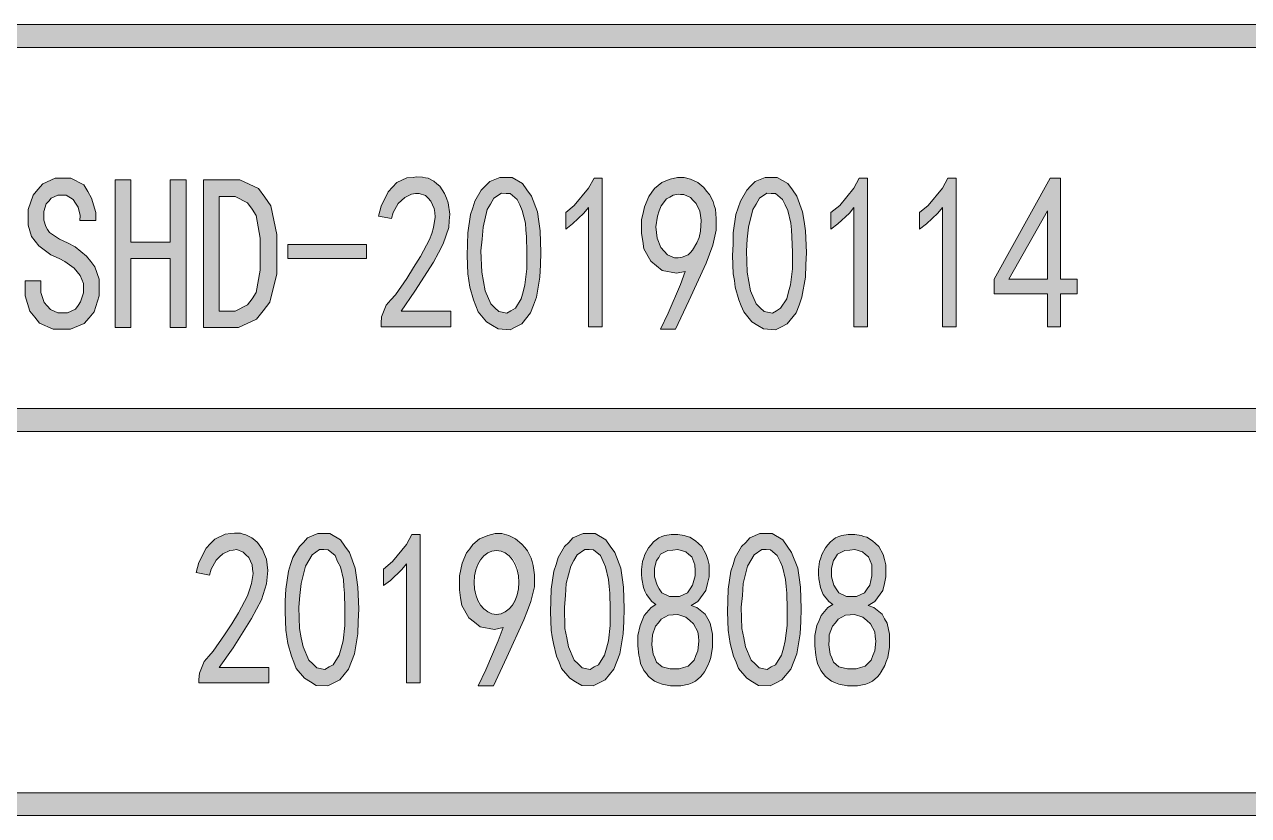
# Model space of a CAD drawing. Header units: millimetres. Extents: x 0 to 586, y 0 to 414.
# Drawn here: x 554.25 to 569.94, y 36.39 to 46.53 of the extents above; entities that cross this region are included whole.
import ezdxf

# ---------------------------------------------------------------- set-up
doc = ezdxf.new("R2010")
doc.units = ezdxf.units.MM

msp = doc.modelspace()

# ---------------------------------------------------------------- hatches: boundary and pattern name
h = msp.add_hatch(color=0)
h.dxf.hatch_style = 2
h.paths.add_polyline_path([(575.772139, 46.534917), (575.772139, 46.238583), (541.390417, 46.238583), (541.390417, 46.534917)])
h = msp.add_hatch(color=0)
h.dxf.hatch_style = 2
h.paths.add_polyline_path([(558.817639, 42.70375), (558.821167, 42.784889), (558.884667, 42.936583), (558.941111, 43.003611), (559.001083, 43.067111), (559.145722, 43.27525), (559.233917, 43.416361), (559.322111, 43.557472), (559.438528, 43.776194), (559.46675, 43.853806), (559.491444, 43.931417), (559.512611, 44.065472), (559.505556, 44.121917), (559.4985, 44.174833), (559.456167, 44.266556), (559.420889, 44.305361), (559.385611, 44.340639), (559.304472, 44.368861), (559.258611, 44.365333), (559.209222, 44.358278), (559.121028, 44.315944), (559.078694, 44.277139), (559.036361, 44.238333), (558.972861, 44.121917), (558.951694, 44.044306), (558.782361, 44.076056), (558.817639, 44.203056), (558.909361, 44.390028), (558.965806, 44.446472), (559.018722, 44.506444), (559.14925, 44.569944), (559.226861, 44.573472), (559.269194, 44.580528), (559.350333, 44.577), (559.385611, 44.569944), (559.420889, 44.562889), (559.494972, 44.524083), (559.53025, 44.492333), (559.569056, 44.460583), (559.632556, 44.368861), (559.65725, 44.308889), (559.678417, 44.248917), (559.699583, 44.10075), (559.692528, 44.016083), (559.685472, 43.931417), (559.614917, 43.723278), (559.554944, 43.606861), (559.491444, 43.486917), (559.251556, 43.112972), (559.075167, 42.858972), (559.713694, 42.858972), (559.713694, 42.657889), (558.817639, 42.657889)])
h = msp.add_hatch(color=0)
h.paths.add_polyline_path([(559.925361, 43.716222), (559.928889, 43.864389), (559.964167, 44.097222), (559.992389, 44.181889), (560.020611, 44.266556), (560.10175, 44.407667), (560.158194, 44.464111), (560.211111, 44.520556), (560.341639, 44.573472), (560.41925, 44.573472), (560.496861, 44.573472), (560.630917, 44.495861), (560.687361, 44.414722), (560.747333, 44.333583), (560.821417, 44.1325), (560.839056, 44.009028), (560.856694, 43.889083), (560.867278, 43.610389), (560.860222, 43.451639), (560.853167, 43.292889), (560.810833, 43.035361), (560.772028, 42.936583), (560.733222, 42.837806), (560.620333, 42.696694), (560.54625, 42.657889), (560.472167, 42.619083), (560.320472, 42.629667), (560.246389, 42.675528), (560.168778, 42.721389), (560.062944, 42.848389), (560.031194, 42.926), (560.002972, 43.003611), (559.957111, 43.165889), (559.943, 43.250556), (559.928889, 43.33875), (559.921833, 43.571583)])
h.paths.add_polyline_path([(560.112333, 43.78325), (560.098222, 43.631556), (560.108806, 43.359917), (560.129972, 43.239972), (560.151139, 43.120028), (560.225222, 42.950694), (560.274611, 42.901306), (560.327528, 42.851917), (560.429833, 42.834278), (560.48275, 42.8625), (560.539194, 42.89425), (560.613278, 43.017722), (560.637972, 43.105917), (560.662667, 43.197639), (560.687361, 43.398722), (560.687361, 43.504556), (560.687361, 43.613917), (560.680306, 43.811472), (560.67325, 43.899667), (560.669722, 43.987861), (560.627389, 44.150139), (560.595639, 44.220694), (560.560361, 44.29125), (560.472167, 44.368861), (560.41925, 44.368861), (560.362806, 44.372389), (560.264028, 44.305361), (560.221694, 44.231278), (560.179361, 44.160722), (560.126444, 43.934944)])
h = msp.add_hatch(color=0)
h.paths.add_polyline_path([(562.398333, 42.626139), (562.497111, 42.83075), (562.655861, 43.201167), (562.715833, 43.366972), (562.606472, 43.345806), (562.423028, 43.381083), (562.348944, 43.441056), (562.274861, 43.4975), (562.186667, 43.65625), (562.172556, 43.755028), (562.158444, 43.853806), (562.158444, 44.033722), (562.176083, 44.114861), (562.193722, 44.196), (562.250167, 44.330056), (562.288972, 44.382972), (562.32425, 44.432361), (562.415972, 44.509972), (562.468889, 44.531139), (562.521806, 44.552306), (562.617056, 44.573472), (562.659389, 44.573472), (562.701722, 44.573472), (562.786389, 44.552306), (562.83225, 44.531139), (562.878111, 44.509972), (562.955722, 44.442944), (562.991, 44.397083), (563.026278, 44.35475), (563.075667, 44.263028), (563.089778, 44.213639), (563.103889, 44.167778), (563.114472, 44.047833), (563.114472, 43.970222), (563.114472, 43.896139), (563.072139, 43.705639), (563.026278, 43.589222), (562.983944, 43.472806), (562.765222, 42.9895), (562.592361, 42.626139)])
h.paths.add_polyline_path([(562.348944, 43.867917), (562.356, 43.793833), (562.405389, 43.673889), (562.447722, 43.628028), (562.490056, 43.582167), (562.57825, 43.539833), (562.627639, 43.543361), (562.677028, 43.550417), (562.754639, 43.582167), (562.782861, 43.610389), (562.811083, 43.638611), (562.867528, 43.733861), (562.89575, 43.800889), (562.913389, 43.882028), (562.920444, 44.023139), (562.913389, 44.083111), (562.902806, 44.139556), (562.856944, 44.238333), (562.818139, 44.277139), (562.782861, 44.315944), (562.698194, 44.35475), (562.655861, 44.35475), (562.627639, 44.358278), (562.560611, 44.344167), (562.518278, 44.319472), (562.475944, 44.298306), (562.408917, 44.210111), (562.384222, 44.143083), (562.359528, 44.076056), (562.341889, 43.938472)])
h = msp.add_hatch(color=0)
h.paths.add_polyline_path([(563.329667, 43.716222), (563.333194, 43.864389), (563.364944, 44.097222), (563.396694, 44.181889), (563.424917, 44.266556), (563.506056, 44.407667), (563.558972, 44.464111), (563.611889, 44.520556), (563.742417, 44.573472), (563.820028, 44.573472), (563.897639, 44.573472), (564.031694, 44.495861), (564.091667, 44.414722), (564.148111, 44.333583), (564.222194, 44.1325), (564.239833, 44.009028), (564.257472, 43.889083), (564.271583, 43.610389), (564.264528, 43.451639), (564.257472, 43.292889), (564.211611, 43.035361), (564.176333, 42.936583), (564.137528, 42.837806), (564.024639, 42.696694), (563.950556, 42.657889), (563.872944, 42.619083), (563.72125, 42.629667), (563.647167, 42.675528), (563.573083, 42.721389), (563.46725, 42.848389), (563.4355, 42.926), (563.40375, 43.003611), (563.357889, 43.165889), (563.347306, 43.250556), (563.333194, 43.33875), (563.322611, 43.571583)])
h.paths.add_polyline_path([(563.513111, 43.78325), (563.502528, 43.631556), (563.509583, 43.359917), (563.53075, 43.239972), (563.555444, 43.120028), (563.626, 42.950694), (563.678917, 42.901306), (563.728306, 42.851917), (563.834139, 42.834278), (563.887056, 42.8625), (563.939972, 42.89425), (564.017583, 43.017722), (564.042278, 43.105917), (564.066972, 43.197639), (564.091667, 43.398722), (564.091667, 43.504556), (564.091667, 43.613917), (564.084611, 43.811472), (564.077556, 43.899667), (564.0705, 43.987861), (564.031694, 44.150139), (563.996417, 44.220694), (563.964667, 44.29125), (563.876472, 44.368861), (563.820028, 44.368861), (563.763583, 44.372389), (563.668333, 44.305361), (563.626, 44.231278), (563.583667, 44.160722), (563.527222, 43.934944)])
h = msp.add_hatch(color=0)
h.dxf.hatch_style = 2
h.paths.add_polyline_path([(555.201667, 43.18), (555.201667, 43.053), (555.138167, 42.848389), (555.074667, 42.774306), (555.011167, 42.700222), (554.834778, 42.626139), (554.725417, 42.626139), (554.612528, 42.626139), (554.439667, 42.70375), (554.379694, 42.781361), (554.316194, 42.858972), (554.256222, 43.053), (554.256222, 43.169417), (554.256222, 43.247028), (554.457306, 43.247028), (554.457306, 43.18), (554.457306, 43.095333), (554.499639, 42.968333), (554.538444, 42.926), (554.57725, 42.880139), (554.6725, 42.837806), (554.725417, 42.837806), (554.795972, 42.837806), (554.898278, 42.883667), (554.933556, 42.929528), (554.965306, 42.978917), (555.000583, 43.091806), (555.000583, 43.158833), (555.000583, 43.21175), (554.95825, 43.314056), (554.919444, 43.363444), (554.880639, 43.409306), (554.764222, 43.493972), (554.690139, 43.532778), (554.584306, 43.582167), (554.429083, 43.695056), (554.383222, 43.755028), (554.337361, 43.815), (554.2915, 43.959639), (554.2915, 44.044306), (554.2915, 44.160722), (554.355, 44.347694), (554.4185, 44.41825), (554.482, 44.492333), (554.637222, 44.562889), (554.725417, 44.562889), (554.838306, 44.562889), (555.007639, 44.478222), (555.057028, 44.393556), (555.106417, 44.305361), (555.159333, 44.121917), (555.159333, 44.019611), (554.954722, 44.019611), (554.95825, 44.083111), (554.933556, 44.192472), (554.901806, 44.241861), (554.870056, 44.29125), (554.781861, 44.344167), (554.725417, 44.344167), (554.6725, 44.344167), (554.587833, 44.305361), (554.556083, 44.270083), (554.524333, 44.234806), (554.492583, 44.136028), (554.492583, 44.076056), (554.492583, 44.026667), (554.517278, 43.942), (554.541972, 43.906722), (554.566667, 43.867917), (554.693667, 43.78325), (554.795972, 43.733861), (554.89475, 43.684472), (555.042917, 43.564528), (555.095833, 43.493972), (555.14875, 43.426944), (555.201667, 43.268194)])
h = msp.add_hatch(color=0)
h.dxf.hatch_style = 2
h.paths.add_polyline_path([(556.319972, 42.647306), (556.115361, 42.647306), (556.115361, 43.532778), (555.610889, 43.532778), (555.610889, 42.647306), (555.406278, 42.647306), (555.406278, 44.541722), (555.610889, 44.541722), (555.610889, 43.744444), (556.115361, 43.744444), (556.115361, 44.541722), (556.319972, 44.541722)])
h = msp.add_hatch(color=0)
h.paths.add_polyline_path([(557.480611, 43.589222), (557.480611, 43.335222), (557.392417, 42.971861), (557.30775, 42.8625), (557.219556, 42.756667), (556.99025, 42.647306), (556.842083, 42.647306), (556.542222, 42.647306), (556.542222, 44.541722), (556.842083, 44.541722), (557.007889, 44.541722), (557.247778, 44.432361), (557.325389, 44.319472), (557.403, 44.210111), (557.480611, 43.843222)])
h.paths.add_polyline_path([(557.268944, 43.589222), (557.268944, 43.793833), (557.216028, 44.083111), (557.163111, 44.16425), (557.106667, 44.248917), (556.947917, 44.330056), (556.842083, 44.330056), (556.743306, 44.330056), (556.743306, 42.858972), (556.842083, 42.858972), (556.947917, 42.858972), (557.106667, 42.940111), (557.163111, 43.017722), (557.216028, 43.098861), (557.268944, 43.384611)])
h = msp.add_hatch(color=0)
h.dxf.hatch_style = 2
h.paths.add_polyline_path([(561.477583, 44.188944), (561.417611, 44.114861), (561.272972, 43.977278), (561.184778, 43.91025), (561.184778, 44.121917), (561.294139, 44.213639), (561.477583, 44.435889), (561.548139, 44.562889), (561.653972, 44.562889), (561.653972, 42.657889), (561.477583, 42.657889)])
h = msp.add_hatch(color=0)
h.dxf.hatch_style = 2
h.paths.add_polyline_path([(564.878361, 44.188944), (564.821917, 44.114861), (564.67375, 43.977278), (564.585556, 43.91025), (564.585556, 44.121917), (564.698444, 44.213639), (564.878361, 44.435889), (564.948917, 44.562889), (565.05475, 44.562889), (565.05475, 42.657889), (564.878361, 42.657889)])
h = msp.add_hatch(color=0)
h.dxf.hatch_style = 2
h.paths.add_polyline_path([(566.014306, 44.188944), (565.954333, 44.114861), (565.809694, 43.977278), (565.7215, 43.91025), (565.7215, 44.121917), (565.830861, 44.213639), (566.014306, 44.435889), (566.084861, 44.562889), (566.190694, 44.562889), (566.190694, 42.657889), (566.014306, 42.657889)])
h = msp.add_hatch(color=0)
h.paths.add_polyline_path([(567.361917, 43.081222), (566.677528, 43.081222), (566.677528, 43.268194), (567.397194, 44.562889), (567.527722, 44.562889), (567.527722, 43.268194), (567.742917, 43.268194), (567.742917, 43.081222), (567.527722, 43.081222), (567.527722, 42.657889), (567.361917, 42.657889)])
h.paths.add_polyline_path([(567.361917, 43.268194), (567.361917, 44.143083), (566.8645, 43.268194)])
h = msp.add_hatch(color=0)
h.dxf.hatch_style = 2
h.paths.add_polyline_path([(558.630667, 43.532778), (557.621722, 43.532778), (557.621722, 43.712694), (558.630667, 43.712694)])
h = msp.add_hatch(color=0)
h.dxf.hatch_style = 2
h.paths.add_polyline_path([(575.772139, 41.610139), (575.772139, 41.313806), (541.390417, 41.313806), (541.390417, 41.610139)])
h = msp.add_hatch(color=0)
h.dxf.hatch_style = 2
h.paths.add_polyline_path([(556.48225, 38.13175), (556.489306, 38.216417), (556.549278, 38.364583), (556.60925, 38.431611), (556.665694, 38.498639), (556.810333, 38.706778), (556.902056, 38.847889), (556.99025, 38.989), (557.103139, 39.207722), (557.131361, 39.285333), (557.156056, 39.362944), (557.177222, 39.493472), (557.170167, 39.549917), (557.163111, 39.606361), (557.120778, 39.698083), (557.0855, 39.733361), (557.050222, 39.768639), (556.969083, 39.800389), (556.923222, 39.793333), (556.877361, 39.789806), (556.789167, 39.743944), (556.746833, 39.705139), (556.7045, 39.666333), (556.637472, 39.549917), (556.616306, 39.472306), (556.446972, 39.504056), (556.48225, 39.634583), (556.573972, 39.818028), (556.630417, 39.878), (556.686861, 39.934444), (556.817389, 39.997944), (556.891472, 40.005), (556.937333, 40.008528), (557.014944, 40.008528), (557.050222, 39.997944), (557.0855, 39.990889), (557.159583, 39.952083), (557.198389, 39.920333), (557.233667, 39.892111), (557.297167, 39.800389), (557.321861, 39.736889), (557.346556, 39.676917), (557.364194, 39.532278), (557.357139, 39.444083), (557.350083, 39.359417), (557.283056, 39.154806), (557.219556, 39.034861), (557.156056, 38.914917), (556.919694, 38.540972), (556.739778, 38.286972), (557.378306, 38.286972), (557.378306, 38.089417), (556.48225, 38.089417)])
h = msp.add_hatch(color=0)
h.paths.add_polyline_path([(557.589972, 39.144222), (557.597028, 39.292389), (557.628778, 39.525222), (557.657, 39.609889), (557.685222, 39.698083), (557.769889, 39.839194), (557.822806, 39.892111), (557.875722, 39.948556), (558.00625, 40.005), (558.083861, 40.005), (558.161472, 40.005), (558.295528, 39.923861), (558.351972, 39.842722), (558.411944, 39.761583), (558.486028, 39.5605), (558.503667, 39.440556), (558.521306, 39.317083), (558.531889, 39.038389), (558.524833, 38.879639), (558.521306, 38.720889), (558.475444, 38.463361), (558.436639, 38.364583), (558.401361, 38.265806), (558.288472, 38.128222), (558.210861, 38.089417), (558.136778, 38.050611), (557.985083, 38.057667), (557.911, 38.103528), (557.836917, 38.152917), (557.727556, 38.276389), (557.699333, 38.354), (557.667583, 38.431611), (557.621722, 38.593889), (557.607611, 38.682083), (557.597028, 38.76675), (557.586444, 38.999583)])
h.paths.add_polyline_path([(557.776944, 39.21125), (557.762833, 39.059556), (557.773417, 38.787917), (557.794583, 38.667972), (557.819278, 38.551556), (557.889833, 38.382222), (557.94275, 38.332833), (557.992139, 38.283444), (558.097972, 38.262278), (558.150889, 38.294028), (558.203806, 38.32225), (558.281417, 38.445722), (558.306111, 38.537444), (558.330806, 38.629167), (558.351972, 38.826722), (558.351972, 38.936083), (558.351972, 39.041917), (558.348444, 39.239472), (558.341389, 39.327667), (558.334333, 39.415861), (558.295528, 39.578139), (558.26025, 39.648694), (558.2285, 39.722778), (558.140306, 39.796861), (558.083861, 39.800389), (558.027417, 39.800389), (557.932167, 39.733361), (557.889833, 39.659278), (557.8475, 39.588722), (557.791056, 39.362944)])
h = msp.add_hatch(color=0)
h.dxf.hatch_style = 2
h.paths.add_polyline_path([(559.142194, 39.616944), (559.08575, 39.542861), (558.937583, 39.405278), (558.849389, 39.33825), (558.849389, 39.549917), (558.962278, 39.645167), (559.142194, 39.863889), (559.21275, 39.994417), (559.318583, 39.994417), (559.318583, 38.089417), (559.142194, 38.089417)])
h = msp.add_hatch(color=0)
h.paths.add_polyline_path([(560.062944, 38.054139), (560.161722, 38.25875), (560.320472, 38.629167), (560.383972, 38.7985), (560.271083, 38.773806), (560.087639, 38.809083), (560.013556, 38.869056), (559.943, 38.9255), (559.854806, 39.08425), (559.837167, 39.183028), (559.823056, 39.285333), (559.823056, 39.46525), (559.840694, 39.542861), (559.858333, 39.624), (559.914778, 39.758056), (559.953583, 39.810972), (559.992389, 39.863889), (560.080583, 39.937972), (560.1335, 39.959139), (560.186417, 39.980306), (560.281667, 40.005), (560.324, 40.005), (560.366333, 40.005), (560.454528, 39.980306), (560.496861, 39.959139), (560.542722, 39.937972), (560.620333, 39.870944), (560.659139, 39.825083), (560.694417, 39.78275), (560.740278, 39.691028), (560.754389, 39.645167), (560.7685, 39.595778), (560.782611, 39.475833), (560.782611, 39.40175), (560.782611, 39.324139), (560.73675, 39.133639), (560.694417, 39.017222), (560.648556, 38.900806), (560.429833, 38.421028), (560.256972, 38.054139)])
h.paths.add_polyline_path([(560.013556, 39.295917), (560.020611, 39.221833), (560.07, 39.105417), (560.112333, 39.056028), (560.154667, 39.010167), (560.246389, 38.967833), (560.295778, 38.974889), (560.341639, 38.978417), (560.41925, 39.013694), (560.447472, 39.041917), (560.479222, 39.066611), (560.532139, 39.161861), (560.560361, 39.228889), (560.578, 39.313556), (560.585056, 39.454667), (560.578, 39.511111), (560.567417, 39.571083), (560.521556, 39.666333), (560.486278, 39.705139), (560.447472, 39.743944), (560.366333, 39.78275), (560.320472, 39.78275), (560.295778, 39.789806), (560.225222, 39.772167), (560.182889, 39.751), (560.140556, 39.726306), (560.073528, 39.638111), (560.048833, 39.571083), (560.027667, 39.504056), (560.010028, 39.366472)])
h = msp.add_hatch(color=0)
h.paths.add_polyline_path([(560.994278, 39.144222), (560.997806, 39.292389), (561.033083, 39.525222), (561.061306, 39.609889), (561.089528, 39.698083), (561.170667, 39.839194), (561.223583, 39.892111), (561.2765, 39.948556), (561.407028, 40.005), (561.484639, 40.005), (561.56225, 40.005), (561.699833, 39.923861), (561.756278, 39.842722), (561.812722, 39.761583), (561.890333, 39.5605), (561.907972, 39.440556), (561.925611, 39.317083), (561.936194, 39.038389), (561.929139, 38.879639), (561.922083, 38.720889), (561.87975, 38.463361), (561.840944, 38.364583), (561.802139, 38.265806), (561.68925, 38.128222), (561.615167, 38.089417), (561.537556, 38.050611), (561.389389, 38.057667), (561.311778, 38.103528), (561.237694, 38.152917), (561.131861, 38.276389), (561.100111, 38.354), (561.068361, 38.431611), (561.026028, 38.593889), (561.011917, 38.682083), (560.997806, 38.76675), (560.99075, 38.999583)])
h.paths.add_polyline_path([(561.18125, 39.21125), (561.167139, 39.059556), (561.174194, 38.787917), (561.198889, 38.667972), (561.220056, 38.551556), (561.294139, 38.382222), (561.343528, 38.332833), (561.396444, 38.283444), (561.49875, 38.262278), (561.551667, 38.294028), (561.604583, 38.32225), (561.682194, 38.445722), (561.706889, 38.537444), (561.731583, 38.629167), (561.756278, 38.826722), (561.756278, 38.936083), (561.756278, 39.041917), (561.749222, 39.239472), (561.742167, 39.327667), (561.735111, 39.415861), (561.696306, 39.578139), (561.664556, 39.648694), (561.629278, 39.722778), (561.541083, 39.796861), (561.484639, 39.800389), (561.431722, 39.800389), (561.332944, 39.733361), (561.290611, 39.659278), (561.248278, 39.588722), (561.191833, 39.362944)])
h = msp.add_hatch(color=0)
h.paths.add_polyline_path([(562.109056, 38.629167), (562.109056, 38.696194), (562.137278, 38.826722), (562.1655, 38.890222), (562.190194, 38.953722), (562.278389, 39.056028), (562.341889, 39.094833), (562.288972, 39.133639), (562.218417, 39.221833), (562.200778, 39.267694), (562.183139, 39.313556), (562.161972, 39.422917), (562.158444, 39.482889), (562.158444, 39.542861), (562.169028, 39.648694), (562.186667, 39.694556), (562.200778, 39.736889), (562.246639, 39.821556), (562.278389, 39.860361), (562.310139, 39.899167), (562.377167, 39.952083), (562.415972, 39.966194), (562.454778, 39.980306), (562.535917, 39.994417), (562.581778, 39.994417), (562.624111, 39.994417), (562.70525, 39.980306), (562.740528, 39.969722), (562.775806, 39.959139), (562.849889, 39.913278), (562.888694, 39.878), (562.931028, 39.839194), (562.987472, 39.736889), (563.005111, 39.673389), (563.02275, 39.606361), (563.02275, 39.451139), (563.001583, 39.362944), (562.980417, 39.27475), (562.878111, 39.133639), (562.793444, 39.08425), (562.867528, 39.056028), (562.973361, 38.971361), (563.005111, 38.911389), (563.036861, 38.854944), (563.068611, 38.713833), (563.068611, 38.629167), (563.068611, 38.548028), (563.047444, 38.413972), (563.026278, 38.364583), (563.008639, 38.315194), (562.962778, 38.230528), (562.938083, 38.198778), (562.913389, 38.167028), (562.849889, 38.114111), (562.807556, 38.092944), (562.765222, 38.075306), (562.659389, 38.054139), (562.592361, 38.054139), (562.528861, 38.054139), (562.4195, 38.075306), (562.373639, 38.092944), (562.32425, 38.114111), (562.246639, 38.170556), (562.218417, 38.209361), (562.186667, 38.248167), (562.144333, 38.339889), (562.13375, 38.392806), (562.123167, 38.445722), (562.109056, 38.565667)])
h.paths.add_polyline_path([(562.2925, 38.643278), (562.288972, 38.57625), (562.306611, 38.459833), (562.327778, 38.410444), (562.348944, 38.357528), (562.4195, 38.294028), (562.472417, 38.283444), (562.525333, 38.269333), (562.638222, 38.269333), (562.694667, 38.286972), (562.754639, 38.304611), (562.83225, 38.382222), (562.853417, 38.442194), (562.878111, 38.502167), (562.892222, 38.625639), (562.885167, 38.685611), (562.878111, 38.745583), (562.825194, 38.847889), (562.775806, 38.890222), (562.726417, 38.932556), (562.620583, 38.967833), (562.564139, 38.964306), (562.504167, 38.95725), (562.408917, 38.907861), (562.373639, 38.862), (562.334833, 38.819667), (562.296028, 38.706778)])
h.paths.add_polyline_path([(562.32425, 39.504056), (562.32425, 39.451139), (562.356, 39.345306), (562.384222, 39.295917), (562.415972, 39.246528), (562.51475, 39.197139), (562.581778, 39.197139), (562.645278, 39.197139), (562.747583, 39.246528), (562.779333, 39.295917), (562.811083, 39.345306), (562.842833, 39.46525), (562.842833, 39.532278), (562.839306, 39.602833), (562.8005, 39.705139), (562.761694, 39.736889), (562.722889, 39.772167), (562.620583, 39.800389), (562.557083, 39.793333), (562.493583, 39.789806), (562.401861, 39.740417), (562.377167, 39.698083), (562.348944, 39.659278), (562.32425, 39.5605)])
h = msp.add_hatch(color=0)
h.paths.add_polyline_path([(563.262639, 39.144222), (563.266167, 39.292389), (563.301444, 39.525222), (563.329667, 39.609889), (563.357889, 39.698083), (563.439028, 39.839194), (563.491944, 39.892111), (563.544861, 39.948556), (563.675389, 40.005), (563.753, 40.005), (563.830611, 40.005), (563.968194, 39.923861), (564.024639, 39.842722), (564.081083, 39.761583), (564.158694, 39.5605), (564.176333, 39.440556), (564.193972, 39.317083), (564.204556, 39.038389), (564.1975, 38.879639), (564.190444, 38.720889), (564.148111, 38.463361), (564.109306, 38.364583), (564.0705, 38.265806), (563.957611, 38.128222), (563.883528, 38.089417), (563.805917, 38.050611), (563.65775, 38.057667), (563.580139, 38.103528), (563.506056, 38.152917), (563.400222, 38.276389), (563.368472, 38.354), (563.336722, 38.431611), (563.294389, 38.593889), (563.280278, 38.682083), (563.266167, 38.76675), (563.259111, 38.999583)])
h.paths.add_polyline_path([(563.449611, 39.21125), (563.4355, 39.059556), (563.442556, 38.787917), (563.46725, 38.667972), (563.488417, 38.551556), (563.5625, 38.382222), (563.611889, 38.332833), (563.664806, 38.283444), (563.767111, 38.262278), (563.820028, 38.294028), (563.872944, 38.32225), (563.950556, 38.445722), (563.97525, 38.537444), (563.999944, 38.629167), (564.024639, 38.826722), (564.024639, 38.936083), (564.024639, 39.041917), (564.017583, 39.239472), (564.010528, 39.327667), (564.003472, 39.415861), (563.964667, 39.578139), (563.932917, 39.648694), (563.897639, 39.722778), (563.809444, 39.796861), (563.753, 39.800389), (563.700083, 39.800389), (563.601306, 39.733361), (563.558972, 39.659278), (563.516639, 39.588722), (563.460194, 39.362944)])
h = msp.add_hatch(color=0)
h.paths.add_polyline_path([(564.377417, 38.629167), (564.377417, 38.696194), (564.405639, 38.826722), (564.433861, 38.890222), (564.458556, 38.953722), (564.54675, 39.056028), (564.61025, 39.094833), (564.557333, 39.133639), (564.486778, 39.221833), (564.469139, 39.267694), (564.4515, 39.313556), (564.430333, 39.422917), (564.426806, 39.482889), (564.426806, 39.542861), (564.437389, 39.648694), (564.455028, 39.694556), (564.469139, 39.736889), (564.515, 39.821556), (564.54675, 39.860361), (564.5785, 39.899167), (564.645528, 39.952083), (564.684333, 39.966194), (564.723139, 39.980306), (564.804278, 39.994417), (564.850139, 39.994417), (564.892472, 39.994417), (564.973611, 39.980306), (565.008889, 39.969722), (565.044167, 39.959139), (565.11825, 39.913278), (565.157056, 39.878), (565.199389, 39.839194), (565.255833, 39.736889), (565.273472, 39.673389), (565.291111, 39.606361), (565.291111, 39.451139), (565.269944, 39.362944), (565.248778, 39.27475), (565.146472, 39.133639), (565.061806, 39.08425), (565.135889, 39.056028), (565.241722, 38.971361), (565.273472, 38.911389), (565.305222, 38.854944), (565.336972, 38.713833), (565.336972, 38.629167), (565.336972, 38.548028), (565.315806, 38.413972), (565.294639, 38.364583), (565.277, 38.315194), (565.231139, 38.230528), (565.206444, 38.198778), (565.18175, 38.167028), (565.11825, 38.114111), (565.075917, 38.092944), (565.033583, 38.075306), (564.92775, 38.054139), (564.860722, 38.054139), (564.797222, 38.054139), (564.687861, 38.075306), (564.642, 38.092944), (564.592611, 38.114111), (564.515, 38.170556), (564.486778, 38.209361), (564.455028, 38.248167), (564.412694, 38.339889), (564.402111, 38.392806), (564.391528, 38.445722), (564.377417, 38.565667)])
h.paths.add_polyline_path([(564.560861, 38.643278), (564.557333, 38.57625), (564.574972, 38.459833), (564.596139, 38.410444), (564.617306, 38.357528), (564.687861, 38.294028), (564.740778, 38.283444), (564.797222, 38.269333), (564.906583, 38.269333), (564.963028, 38.286972), (565.023, 38.304611), (565.100611, 38.382222), (565.121778, 38.442194), (565.146472, 38.502167), (565.160583, 38.625639), (565.153528, 38.685611), (565.146472, 38.745583), (565.093556, 38.847889), (565.044167, 38.890222), (564.994778, 38.932556), (564.888944, 38.967833), (564.8325, 38.964306), (564.772528, 38.95725), (564.677278, 38.907861), (564.642, 38.862), (564.603194, 38.819667), (564.564389, 38.706778)])
h.paths.add_polyline_path([(564.592611, 39.504056), (564.592611, 39.451139), (564.624361, 39.345306), (564.652583, 39.295917), (564.684333, 39.246528), (564.783111, 39.197139), (564.850139, 39.197139), (564.913639, 39.197139), (565.015944, 39.246528), (565.047694, 39.295917), (565.082972, 39.345306), (565.111194, 39.46525), (565.111194, 39.532278), (565.107667, 39.602833), (565.068861, 39.705139), (565.030056, 39.736889), (564.99125, 39.772167), (564.892472, 39.800389), (564.825444, 39.793333), (564.761944, 39.789806), (564.670222, 39.740417), (564.645528, 39.698083), (564.617306, 39.659278), (564.592611, 39.5605)])
h = msp.add_hatch(color=0)
h.dxf.hatch_style = 2
h.paths.add_polyline_path([(575.772139, 36.681833), (575.772139, 36.389028), (541.390417, 36.389028), (541.390417, 36.681833)])

# ---------------------------------------------------------------- linework, layer by layer
at = {"color": 0, "lineweight": 0}
for points in [[(575.772139, 46.534917), (575.772139, 46.238583), (541.390417, 46.238583), (541.390417, 46.534917)], [(558.817639, 42.70375), (558.821167, 42.784889), (558.884667, 42.936583), (558.941111, 43.003611), (559.001083, 43.067111), (559.145722, 43.27525), (559.233917, 43.416361), (559.322111, 43.557472), (559.438528, 43.776194), (559.46675, 43.853806), (559.491444, 43.931417), (559.512611, 44.065472), (559.505556, 44.121917), (559.4985, 44.174833), (559.456167, 44.266556), (559.420889, 44.305361), (559.385611, 44.340639), (559.304472, 44.368861), (559.258611, 44.365333), (559.209222, 44.358278), (559.121028, 44.315944), (559.078694, 44.277139), (559.036361, 44.238333), (558.972861, 44.121917), (558.951694, 44.044306), (558.782361, 44.076056), (558.817639, 44.203056), (558.909361, 44.390028), (558.965806, 44.446472), (559.018722, 44.506444), (559.14925, 44.569944), (559.226861, 44.573472), (559.269194, 44.580528), (559.350333, 44.577), (559.385611, 44.569944), (559.420889, 44.562889), (559.494972, 44.524083), (559.53025, 44.492333), (559.569056, 44.460583), (559.632556, 44.368861), (559.65725, 44.308889), (559.678417, 44.248917), (559.699583, 44.10075), (559.692528, 44.016083), (559.685472, 43.931417), (559.614917, 43.723278), (559.554944, 43.606861), (559.491444, 43.486917), (559.251556, 43.112972), (559.075167, 42.858972), (559.713694, 42.858972), (559.713694, 42.657889), (558.817639, 42.657889)], [(559.925361, 43.716222), (559.928889, 43.864389), (559.964167, 44.097222), (559.992389, 44.181889), (560.020611, 44.266556), (560.10175, 44.407667), (560.158194, 44.464111), (560.211111, 44.520556), (560.341639, 44.573472), (560.41925, 44.573472), (560.496861, 44.573472), (560.630917, 44.495861), (560.687361, 44.414722), (560.747333, 44.333583), (560.821417, 44.1325), (560.839056, 44.009028), (560.856694, 43.889083), (560.867278, 43.610389), (560.860222, 43.451639), (560.853167, 43.292889), (560.810833, 43.035361), (560.772028, 42.936583), (560.733222, 42.837806), (560.620333, 42.696694), (560.54625, 42.657889), (560.472167, 42.619083), (560.320472, 42.629667), (560.246389, 42.675528), (560.168778, 42.721389), (560.062944, 42.848389), (560.031194, 42.926), (560.002972, 43.003611), (559.957111, 43.165889), (559.943, 43.250556), (559.928889, 43.33875), (559.921833, 43.571583)], [(562.398333, 42.626139), (562.497111, 42.83075), (562.655861, 43.201167), (562.715833, 43.366972), (562.606472, 43.345806), (562.423028, 43.381083), (562.348944, 43.441056), (562.274861, 43.4975), (562.186667, 43.65625), (562.172556, 43.755028), (562.158444, 43.853806), (562.158444, 44.033722), (562.176083, 44.114861), (562.193722, 44.196), (562.250167, 44.330056), (562.288972, 44.382972), (562.32425, 44.432361), (562.415972, 44.509972), (562.468889, 44.531139), (562.521806, 44.552306), (562.617056, 44.573472), (562.659389, 44.573472), (562.701722, 44.573472), (562.786389, 44.552306), (562.83225, 44.531139), (562.878111, 44.509972), (562.955722, 44.442944), (562.991, 44.397083), (563.026278, 44.35475), (563.075667, 44.263028), (563.089778, 44.213639), (563.103889, 44.167778), (563.114472, 44.047833), (563.114472, 43.970222), (563.114472, 43.896139), (563.072139, 43.705639), (563.026278, 43.589222), (562.983944, 43.472806), (562.765222, 42.9895), (562.592361, 42.626139)], [(563.329667, 43.716222), (563.333194, 43.864389), (563.364944, 44.097222), (563.396694, 44.181889), (563.424917, 44.266556), (563.506056, 44.407667), (563.558972, 44.464111), (563.611889, 44.520556), (563.742417, 44.573472), (563.820028, 44.573472), (563.897639, 44.573472), (564.031694, 44.495861), (564.091667, 44.414722), (564.148111, 44.333583), (564.222194, 44.1325), (564.239833, 44.009028), (564.257472, 43.889083), (564.271583, 43.610389), (564.264528, 43.451639), (564.257472, 43.292889), (564.211611, 43.035361), (564.176333, 42.936583), (564.137528, 42.837806), (564.024639, 42.696694), (563.950556, 42.657889), (563.872944, 42.619083), (563.72125, 42.629667), (563.647167, 42.675528), (563.573083, 42.721389), (563.46725, 42.848389), (563.4355, 42.926), (563.40375, 43.003611), (563.357889, 43.165889), (563.347306, 43.250556), (563.333194, 43.33875), (563.322611, 43.571583)], [(555.201667, 43.18), (555.201667, 43.053), (555.138167, 42.848389), (555.074667, 42.774306), (555.011167, 42.700222), (554.834778, 42.626139), (554.725417, 42.626139), (554.612528, 42.626139), (554.439667, 42.70375), (554.379694, 42.781361), (554.316194, 42.858972), (554.256222, 43.053), (554.256222, 43.169417), (554.256222, 43.247028), (554.457306, 43.247028), (554.457306, 43.18), (554.457306, 43.095333), (554.499639, 42.968333), (554.538444, 42.926), (554.57725, 42.880139), (554.6725, 42.837806), (554.725417, 42.837806), (554.795972, 42.837806), (554.898278, 42.883667), (554.933556, 42.929528), (554.965306, 42.978917), (555.000583, 43.091806), (555.000583, 43.158833), (555.000583, 43.21175), (554.95825, 43.314056), (554.919444, 43.363444), (554.880639, 43.409306), (554.764222, 43.493972), (554.690139, 43.532778), (554.584306, 43.582167), (554.429083, 43.695056), (554.383222, 43.755028), (554.337361, 43.815), (554.2915, 43.959639), (554.2915, 44.044306), (554.2915, 44.160722), (554.355, 44.347694), (554.4185, 44.41825), (554.482, 44.492333), (554.637222, 44.562889), (554.725417, 44.562889), (554.838306, 44.562889), (555.007639, 44.478222), (555.057028, 44.393556), (555.106417, 44.305361), (555.159333, 44.121917), (555.159333, 44.019611), (554.954722, 44.019611), (554.95825, 44.083111), (554.933556, 44.192472), (554.901806, 44.241861), (554.870056, 44.29125), (554.781861, 44.344167), (554.725417, 44.344167), (554.6725, 44.344167), (554.587833, 44.305361), (554.556083, 44.270083), (554.524333, 44.234806), (554.492583, 44.136028), (554.492583, 44.076056), (554.492583, 44.026667), (554.517278, 43.942), (554.541972, 43.906722), (554.566667, 43.867917), (554.693667, 43.78325), (554.795972, 43.733861), (554.89475, 43.684472), (555.042917, 43.564528), (555.095833, 43.493972), (555.14875, 43.426944), (555.201667, 43.268194)], [(556.319972, 42.647306), (556.115361, 42.647306), (556.115361, 43.532778), (555.610889, 43.532778), (555.610889, 42.647306), (555.406278, 42.647306), (555.406278, 44.541722), (555.610889, 44.541722), (555.610889, 43.744444), (556.115361, 43.744444), (556.115361, 44.541722), (556.319972, 44.541722)], [(557.480611, 43.589222), (557.480611, 43.335222), (557.392417, 42.971861), (557.30775, 42.8625), (557.219556, 42.756667), (556.99025, 42.647306), (556.842083, 42.647306), (556.542222, 42.647306), (556.542222, 44.541722), (556.842083, 44.541722), (557.007889, 44.541722), (557.247778, 44.432361), (557.325389, 44.319472), (557.403, 44.210111), (557.480611, 43.843222)], [(561.477583, 44.188944), (561.417611, 44.114861), (561.272972, 43.977278), (561.184778, 43.91025), (561.184778, 44.121917), (561.294139, 44.213639), (561.477583, 44.435889), (561.548139, 44.562889), (561.653972, 44.562889), (561.653972, 42.657889), (561.477583, 42.657889)], [(564.878361, 44.188944), (564.821917, 44.114861), (564.67375, 43.977278), (564.585556, 43.91025), (564.585556, 44.121917), (564.698444, 44.213639), (564.878361, 44.435889), (564.948917, 44.562889), (565.05475, 44.562889), (565.05475, 42.657889), (564.878361, 42.657889)], [(566.014306, 44.188944), (565.954333, 44.114861), (565.809694, 43.977278), (565.7215, 43.91025), (565.7215, 44.121917), (565.830861, 44.213639), (566.014306, 44.435889), (566.084861, 44.562889), (566.190694, 44.562889), (566.190694, 42.657889), (566.014306, 42.657889)], [(567.361917, 43.081222), (566.677528, 43.081222), (566.677528, 43.268194), (567.397194, 44.562889), (567.527722, 44.562889), (567.527722, 43.268194), (567.742917, 43.268194), (567.742917, 43.081222), (567.527722, 43.081222), (567.527722, 42.657889), (567.361917, 42.657889)], [(557.268944, 43.589222), (557.268944, 43.793833), (557.216028, 44.083111), (557.163111, 44.16425), (557.106667, 44.248917), (556.947917, 44.330056), (556.842083, 44.330056), (556.743306, 44.330056), (556.743306, 42.858972), (556.842083, 42.858972), (556.947917, 42.858972), (557.106667, 42.940111), (557.163111, 43.017722), (557.216028, 43.098861), (557.268944, 43.384611)], [(560.112333, 43.78325), (560.098222, 43.631556), (560.108806, 43.359917), (560.129972, 43.239972), (560.151139, 43.120028), (560.225222, 42.950694), (560.274611, 42.901306), (560.327528, 42.851917), (560.429833, 42.834278), (560.48275, 42.8625), (560.539194, 42.89425), (560.613278, 43.017722), (560.637972, 43.105917), (560.662667, 43.197639), (560.687361, 43.398722), (560.687361, 43.504556), (560.687361, 43.613917), (560.680306, 43.811472), (560.67325, 43.899667), (560.669722, 43.987861), (560.627389, 44.150139), (560.595639, 44.220694), (560.560361, 44.29125), (560.472167, 44.368861), (560.41925, 44.368861), (560.362806, 44.372389), (560.264028, 44.305361), (560.221694, 44.231278), (560.179361, 44.160722), (560.126444, 43.934944)], [(562.348944, 43.867917), (562.356, 43.793833), (562.405389, 43.673889), (562.447722, 43.628028), (562.490056, 43.582167), (562.57825, 43.539833), (562.627639, 43.543361), (562.677028, 43.550417), (562.754639, 43.582167), (562.782861, 43.610389), (562.811083, 43.638611), (562.867528, 43.733861), (562.89575, 43.800889), (562.913389, 43.882028), (562.920444, 44.023139), (562.913389, 44.083111), (562.902806, 44.139556), (562.856944, 44.238333), (562.818139, 44.277139), (562.782861, 44.315944), (562.698194, 44.35475), (562.655861, 44.35475), (562.627639, 44.358278), (562.560611, 44.344167), (562.518278, 44.319472), (562.475944, 44.298306), (562.408917, 44.210111), (562.384222, 44.143083), (562.359528, 44.076056), (562.341889, 43.938472)], [(563.513111, 43.78325), (563.502528, 43.631556), (563.509583, 43.359917), (563.53075, 43.239972), (563.555444, 43.120028), (563.626, 42.950694), (563.678917, 42.901306), (563.728306, 42.851917), (563.834139, 42.834278), (563.887056, 42.8625), (563.939972, 42.89425), (564.017583, 43.017722), (564.042278, 43.105917), (564.066972, 43.197639), (564.091667, 43.398722), (564.091667, 43.504556), (564.091667, 43.613917), (564.084611, 43.811472), (564.077556, 43.899667), (564.0705, 43.987861), (564.031694, 44.150139), (563.996417, 44.220694), (563.964667, 44.29125), (563.876472, 44.368861), (563.820028, 44.368861), (563.763583, 44.372389), (563.668333, 44.305361), (563.626, 44.231278), (563.583667, 44.160722), (563.527222, 43.934944)], [(567.361917, 43.268194), (567.361917, 44.143083), (566.8645, 43.268194)], [(558.630667, 43.532778), (557.621722, 43.532778), (557.621722, 43.712694), (558.630667, 43.712694)], [(575.772139, 41.610139), (575.772139, 41.313806), (541.390417, 41.313806), (541.390417, 41.610139)], [(556.48225, 38.13175), (556.489306, 38.216417), (556.549278, 38.364583), (556.60925, 38.431611), (556.665694, 38.498639), (556.810333, 38.706778), (556.902056, 38.847889), (556.99025, 38.989), (557.103139, 39.207722), (557.131361, 39.285333), (557.156056, 39.362944), (557.177222, 39.493472), (557.170167, 39.549917), (557.163111, 39.606361), (557.120778, 39.698083), (557.0855, 39.733361), (557.050222, 39.768639), (556.969083, 39.800389), (556.923222, 39.793333), (556.877361, 39.789806), (556.789167, 39.743944), (556.746833, 39.705139), (556.7045, 39.666333), (556.637472, 39.549917), (556.616306, 39.472306), (556.446972, 39.504056), (556.48225, 39.634583), (556.573972, 39.818028), (556.630417, 39.878), (556.686861, 39.934444), (556.817389, 39.997944), (556.891472, 40.005), (556.937333, 40.008528), (557.014944, 40.008528), (557.050222, 39.997944), (557.0855, 39.990889), (557.159583, 39.952083), (557.198389, 39.920333), (557.233667, 39.892111), (557.297167, 39.800389), (557.321861, 39.736889), (557.346556, 39.676917), (557.364194, 39.532278), (557.357139, 39.444083), (557.350083, 39.359417), (557.283056, 39.154806), (557.219556, 39.034861), (557.156056, 38.914917), (556.919694, 38.540972), (556.739778, 38.286972), (557.378306, 38.286972), (557.378306, 38.089417), (556.48225, 38.089417)], [(557.589972, 39.144222), (557.597028, 39.292389), (557.628778, 39.525222), (557.657, 39.609889), (557.685222, 39.698083), (557.769889, 39.839194), (557.822806, 39.892111), (557.875722, 39.948556), (558.00625, 40.005), (558.083861, 40.005), (558.161472, 40.005), (558.295528, 39.923861), (558.351972, 39.842722), (558.411944, 39.761583), (558.486028, 39.5605), (558.503667, 39.440556), (558.521306, 39.317083), (558.531889, 39.038389), (558.524833, 38.879639), (558.521306, 38.720889), (558.475444, 38.463361), (558.436639, 38.364583), (558.401361, 38.265806), (558.288472, 38.128222), (558.210861, 38.089417), (558.136778, 38.050611), (557.985083, 38.057667), (557.911, 38.103528), (557.836917, 38.152917), (557.727556, 38.276389), (557.699333, 38.354), (557.667583, 38.431611), (557.621722, 38.593889), (557.607611, 38.682083), (557.597028, 38.76675), (557.586444, 38.999583)], [(559.142194, 39.616944), (559.08575, 39.542861), (558.937583, 39.405278), (558.849389, 39.33825), (558.849389, 39.549917), (558.962278, 39.645167), (559.142194, 39.863889), (559.21275, 39.994417), (559.318583, 39.994417), (559.318583, 38.089417), (559.142194, 38.089417)], [(560.062944, 38.054139), (560.161722, 38.25875), (560.320472, 38.629167), (560.383972, 38.7985), (560.271083, 38.773806), (560.087639, 38.809083), (560.013556, 38.869056), (559.943, 38.9255), (559.854806, 39.08425), (559.837167, 39.183028), (559.823056, 39.285333), (559.823056, 39.46525), (559.840694, 39.542861), (559.858333, 39.624), (559.914778, 39.758056), (559.953583, 39.810972), (559.992389, 39.863889), (560.080583, 39.937972), (560.1335, 39.959139), (560.186417, 39.980306), (560.281667, 40.005), (560.324, 40.005), (560.366333, 40.005), (560.454528, 39.980306), (560.496861, 39.959139), (560.542722, 39.937972), (560.620333, 39.870944), (560.659139, 39.825083), (560.694417, 39.78275), (560.740278, 39.691028), (560.754389, 39.645167), (560.7685, 39.595778), (560.782611, 39.475833), (560.782611, 39.40175), (560.782611, 39.324139), (560.73675, 39.133639), (560.694417, 39.017222), (560.648556, 38.900806), (560.429833, 38.421028), (560.256972, 38.054139)], [(560.994278, 39.144222), (560.997806, 39.292389), (561.033083, 39.525222), (561.061306, 39.609889), (561.089528, 39.698083), (561.170667, 39.839194), (561.223583, 39.892111), (561.2765, 39.948556), (561.407028, 40.005), (561.484639, 40.005), (561.56225, 40.005), (561.699833, 39.923861), (561.756278, 39.842722), (561.812722, 39.761583), (561.890333, 39.5605), (561.907972, 39.440556), (561.925611, 39.317083), (561.936194, 39.038389), (561.929139, 38.879639), (561.922083, 38.720889), (561.87975, 38.463361), (561.840944, 38.364583), (561.802139, 38.265806), (561.68925, 38.128222), (561.615167, 38.089417), (561.537556, 38.050611), (561.389389, 38.057667), (561.311778, 38.103528), (561.237694, 38.152917), (561.131861, 38.276389), (561.100111, 38.354), (561.068361, 38.431611), (561.026028, 38.593889), (561.011917, 38.682083), (560.997806, 38.76675), (560.99075, 38.999583)], [(562.109056, 38.629167), (562.109056, 38.696194), (562.137278, 38.826722), (562.1655, 38.890222), (562.190194, 38.953722), (562.278389, 39.056028), (562.341889, 39.094833), (562.288972, 39.133639), (562.218417, 39.221833), (562.200778, 39.267694), (562.183139, 39.313556), (562.161972, 39.422917), (562.158444, 39.482889), (562.158444, 39.542861), (562.169028, 39.648694), (562.186667, 39.694556), (562.200778, 39.736889), (562.246639, 39.821556), (562.278389, 39.860361), (562.310139, 39.899167), (562.377167, 39.952083), (562.415972, 39.966194), (562.454778, 39.980306), (562.535917, 39.994417), (562.581778, 39.994417), (562.624111, 39.994417), (562.70525, 39.980306), (562.740528, 39.969722), (562.775806, 39.959139), (562.849889, 39.913278), (562.888694, 39.878), (562.931028, 39.839194), (562.987472, 39.736889), (563.005111, 39.673389), (563.02275, 39.606361), (563.02275, 39.451139), (563.001583, 39.362944), (562.980417, 39.27475), (562.878111, 39.133639), (562.793444, 39.08425), (562.867528, 39.056028), (562.973361, 38.971361), (563.005111, 38.911389), (563.036861, 38.854944), (563.068611, 38.713833), (563.068611, 38.629167), (563.068611, 38.548028), (563.047444, 38.413972), (563.026278, 38.364583), (563.008639, 38.315194), (562.962778, 38.230528), (562.938083, 38.198778), (562.913389, 38.167028), (562.849889, 38.114111), (562.807556, 38.092944), (562.765222, 38.075306), (562.659389, 38.054139), (562.592361, 38.054139), (562.528861, 38.054139), (562.4195, 38.075306), (562.373639, 38.092944), (562.32425, 38.114111), (562.246639, 38.170556), (562.218417, 38.209361), (562.186667, 38.248167), (562.144333, 38.339889), (562.13375, 38.392806), (562.123167, 38.445722), (562.109056, 38.565667)], [(563.262639, 39.144222), (563.266167, 39.292389), (563.301444, 39.525222), (563.329667, 39.609889), (563.357889, 39.698083), (563.439028, 39.839194), (563.491944, 39.892111), (563.544861, 39.948556), (563.675389, 40.005), (563.753, 40.005), (563.830611, 40.005), (563.968194, 39.923861), (564.024639, 39.842722), (564.081083, 39.761583), (564.158694, 39.5605), (564.176333, 39.440556), (564.193972, 39.317083), (564.204556, 39.038389), (564.1975, 38.879639), (564.190444, 38.720889), (564.148111, 38.463361), (564.109306, 38.364583), (564.0705, 38.265806), (563.957611, 38.128222), (563.883528, 38.089417), (563.805917, 38.050611), (563.65775, 38.057667), (563.580139, 38.103528), (563.506056, 38.152917), (563.400222, 38.276389), (563.368472, 38.354), (563.336722, 38.431611), (563.294389, 38.593889), (563.280278, 38.682083), (563.266167, 38.76675), (563.259111, 38.999583)], [(564.377417, 38.629167), (564.377417, 38.696194), (564.405639, 38.826722), (564.433861, 38.890222), (564.458556, 38.953722), (564.54675, 39.056028), (564.61025, 39.094833), (564.557333, 39.133639), (564.486778, 39.221833), (564.469139, 39.267694), (564.4515, 39.313556), (564.430333, 39.422917), (564.426806, 39.482889), (564.426806, 39.542861), (564.437389, 39.648694), (564.455028, 39.694556), (564.469139, 39.736889), (564.515, 39.821556), (564.54675, 39.860361), (564.5785, 39.899167), (564.645528, 39.952083), (564.684333, 39.966194), (564.723139, 39.980306), (564.804278, 39.994417), (564.850139, 39.994417), (564.892472, 39.994417), (564.973611, 39.980306), (565.008889, 39.969722), (565.044167, 39.959139), (565.11825, 39.913278), (565.157056, 39.878), (565.199389, 39.839194), (565.255833, 39.736889), (565.273472, 39.673389), (565.291111, 39.606361), (565.291111, 39.451139), (565.269944, 39.362944), (565.248778, 39.27475), (565.146472, 39.133639), (565.061806, 39.08425), (565.135889, 39.056028), (565.241722, 38.971361), (565.273472, 38.911389), (565.305222, 38.854944), (565.336972, 38.713833), (565.336972, 38.629167), (565.336972, 38.548028), (565.315806, 38.413972), (565.294639, 38.364583), (565.277, 38.315194), (565.231139, 38.230528), (565.206444, 38.198778), (565.18175, 38.167028), (565.11825, 38.114111), (565.075917, 38.092944), (565.033583, 38.075306), (564.92775, 38.054139), (564.860722, 38.054139), (564.797222, 38.054139), (564.687861, 38.075306), (564.642, 38.092944), (564.592611, 38.114111), (564.515, 38.170556), (564.486778, 38.209361), (564.455028, 38.248167), (564.412694, 38.339889), (564.402111, 38.392806), (564.391528, 38.445722), (564.377417, 38.565667)], [(557.776944, 39.21125), (557.762833, 39.059556), (557.773417, 38.787917), (557.794583, 38.667972), (557.819278, 38.551556), (557.889833, 38.382222), (557.94275, 38.332833), (557.992139, 38.283444), (558.097972, 38.262278), (558.150889, 38.294028), (558.203806, 38.32225), (558.281417, 38.445722), (558.306111, 38.537444), (558.330806, 38.629167), (558.351972, 38.826722), (558.351972, 38.936083), (558.351972, 39.041917), (558.348444, 39.239472), (558.341389, 39.327667), (558.334333, 39.415861), (558.295528, 39.578139), (558.26025, 39.648694), (558.2285, 39.722778), (558.140306, 39.796861), (558.083861, 39.800389), (558.027417, 39.800389), (557.932167, 39.733361), (557.889833, 39.659278), (557.8475, 39.588722), (557.791056, 39.362944)], [(561.18125, 39.21125), (561.167139, 39.059556), (561.174194, 38.787917), (561.198889, 38.667972), (561.220056, 38.551556), (561.294139, 38.382222), (561.343528, 38.332833), (561.396444, 38.283444), (561.49875, 38.262278), (561.551667, 38.294028), (561.604583, 38.32225), (561.682194, 38.445722), (561.706889, 38.537444), (561.731583, 38.629167), (561.756278, 38.826722), (561.756278, 38.936083), (561.756278, 39.041917), (561.749222, 39.239472), (561.742167, 39.327667), (561.735111, 39.415861), (561.696306, 39.578139), (561.664556, 39.648694), (561.629278, 39.722778), (561.541083, 39.796861), (561.484639, 39.800389), (561.431722, 39.800389), (561.332944, 39.733361), (561.290611, 39.659278), (561.248278, 39.588722), (561.191833, 39.362944)], [(562.32425, 39.504056), (562.32425, 39.451139), (562.356, 39.345306), (562.384222, 39.295917), (562.415972, 39.246528), (562.51475, 39.197139), (562.581778, 39.197139), (562.645278, 39.197139), (562.747583, 39.246528), (562.779333, 39.295917), (562.811083, 39.345306), (562.842833, 39.46525), (562.842833, 39.532278), (562.839306, 39.602833), (562.8005, 39.705139), (562.761694, 39.736889), (562.722889, 39.772167), (562.620583, 39.800389), (562.557083, 39.793333), (562.493583, 39.789806), (562.401861, 39.740417), (562.377167, 39.698083), (562.348944, 39.659278), (562.32425, 39.5605)], [(563.449611, 39.21125), (563.4355, 39.059556), (563.442556, 38.787917), (563.46725, 38.667972), (563.488417, 38.551556), (563.5625, 38.382222), (563.611889, 38.332833), (563.664806, 38.283444), (563.767111, 38.262278), (563.820028, 38.294028), (563.872944, 38.32225), (563.950556, 38.445722), (563.97525, 38.537444), (563.999944, 38.629167), (564.024639, 38.826722), (564.024639, 38.936083), (564.024639, 39.041917), (564.017583, 39.239472), (564.010528, 39.327667), (564.003472, 39.415861), (563.964667, 39.578139), (563.932917, 39.648694), (563.897639, 39.722778), (563.809444, 39.796861), (563.753, 39.800389), (563.700083, 39.800389), (563.601306, 39.733361), (563.558972, 39.659278), (563.516639, 39.588722), (563.460194, 39.362944)], [(564.592611, 39.504056), (564.592611, 39.451139), (564.624361, 39.345306), (564.652583, 39.295917), (564.684333, 39.246528), (564.783111, 39.197139), (564.850139, 39.197139), (564.913639, 39.197139), (565.015944, 39.246528), (565.047694, 39.295917), (565.082972, 39.345306), (565.111194, 39.46525), (565.111194, 39.532278), (565.107667, 39.602833), (565.068861, 39.705139), (565.030056, 39.736889), (564.99125, 39.772167), (564.892472, 39.800389), (564.825444, 39.793333), (564.761944, 39.789806), (564.670222, 39.740417), (564.645528, 39.698083), (564.617306, 39.659278), (564.592611, 39.5605)], [(562.2925, 38.643278), (562.288972, 38.57625), (562.306611, 38.459833), (562.327778, 38.410444), (562.348944, 38.357528), (562.4195, 38.294028), (562.472417, 38.283444), (562.525333, 38.269333), (562.638222, 38.269333), (562.694667, 38.286972), (562.754639, 38.304611), (562.83225, 38.382222), (562.853417, 38.442194), (562.878111, 38.502167), (562.892222, 38.625639), (562.885167, 38.685611), (562.878111, 38.745583), (562.825194, 38.847889), (562.775806, 38.890222), (562.726417, 38.932556), (562.620583, 38.967833), (562.564139, 38.964306), (562.504167, 38.95725), (562.408917, 38.907861), (562.373639, 38.862), (562.334833, 38.819667), (562.296028, 38.706778)], [(564.560861, 38.643278), (564.557333, 38.57625), (564.574972, 38.459833), (564.596139, 38.410444), (564.617306, 38.357528), (564.687861, 38.294028), (564.740778, 38.283444), (564.797222, 38.269333), (564.906583, 38.269333), (564.963028, 38.286972), (565.023, 38.304611), (565.100611, 38.382222), (565.121778, 38.442194), (565.146472, 38.502167), (565.160583, 38.625639), (565.153528, 38.685611), (565.146472, 38.745583), (565.093556, 38.847889), (565.044167, 38.890222), (564.994778, 38.932556), (564.888944, 38.967833), (564.8325, 38.964306), (564.772528, 38.95725), (564.677278, 38.907861), (564.642, 38.862), (564.603194, 38.819667), (564.564389, 38.706778)], [(575.772139, 36.681833), (575.772139, 36.389028), (541.390417, 36.389028), (541.390417, 36.681833)]]:
    msp.add_lwpolyline(points, close=True, dxfattribs=at)
msp.add_ellipse((560.297542, 39.378819), major_axis=(0, 0.410986), ratio=0.699571, start_param=0, end_param=6.283185, dxfattribs=at)

doc.saveas('drawing.dxf')
